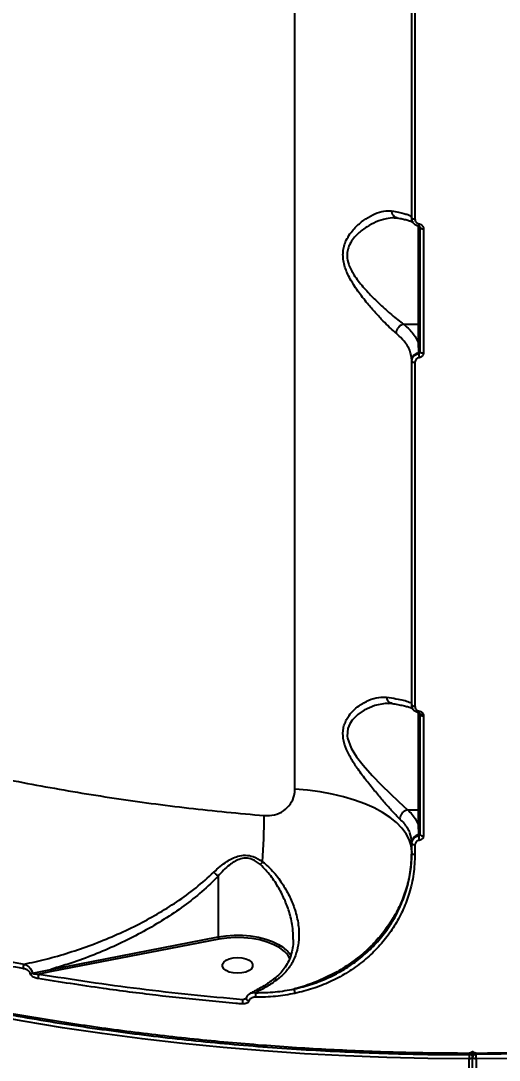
# Model space of a CAD drawing. Header units: millimetres. Extents: x -4153 to 4002, y -5023 to 3197.
# Drawn here: x -1301.2 to -1159.8, y -847.9 to -541.2 of the extents above; entities that cross this region are included whole.
import ezdxf

# ---------------------------------------------------------------- set-up
doc = ezdxf.new("R2010")
doc.units = ezdxf.units.MM
for name, color, linetype in [('DIKOM_ОБЪЕКТ', 7, 'Continuous'), ('DIKOM_РАЗМЕР_ЗОНА', 7, 'Continuous'), ('DIKOM_РАЗМЕР_ОБЪЕКТА', 7, 'Continuous')]:
    doc.layers.add(name, color=color, linetype=linetype)
doc.styles.add('style1', font='arialbd.ttf', dxfattribs={"width": 0.8})
doc.dimstyles.new('1-50', dxfattribs={"dimtxt": 300, "dimasz": 200, "dimexe": 100, "dimexo": 0, "dimgap": 100, "dimtad": 1, "dimtxsty": 'style1', "dimcen": 200, "dimclrd": 7, "dimclre": 7, "dimclrt": 7, "dimadec": 1, "dimazin": 2, "dimtfac": 1, "dimtmove": 0, "dimatfit": 2, "dimfxl": 0, "dimlwd": 25, "dimlwe": 18, "dimarcsym": 0})

# ---------------------------------------------------------------- blocks, each defined once
blk = doc.blocks.new('*D9')
at = {"layer": 'Defpoints', "color": 0, "transparency": 16777216}
for p in [(2370.19, 1747.32), (-2106.31, -2974.61), (1195.51, -2974.61)]:
    blk.add_point(p, dxfattribs=at)
at = {"layer": 'DIKOM_РАЗМЕР_ОБЪЕКТА', "color": 7, "lineweight": 18, "transparency": 16777216}
for p, q in [((2370.19, 1747.32), (-2206.31, 1747.32)), ((1195.51, -2974.61), (-2206.31, -2974.61))]:
    blk.add_line(p, q, dxfattribs=at)
at = {"layer": 'DIKOM_РАЗМЕР_ОБЪЕКТА', "color": 7, "lineweight": 25, "transparency": 16777216}
blk.add_line((-2106.31, 1547.32), (-2106.31, -2774.61), dxfattribs=at)
at = {"layer": 'DIKOM_РАЗМЕР_ОБЪЕКТА', "color": 7, "transparency": 16777216}
for points in [[(-2139.64, 1547.32), (-2072.98, 1547.32), (-2106.31, 1747.32)], [(-2139.64, -2774.61), (-2072.98, -2774.61), (-2106.31, -2974.61)]]:
    blk.add_solid(points, dxfattribs=at)
at = {"layer": 'DIKOM_РАЗМЕР_ОБЪЕКТА', "color": 7, "transparency": 16777216, "insert": (-2359.48, -612.26), "char_height": 300, "attachment_point": 5, "rotation": 90, "style": 'style1'}
blk.add_mtext('{\\fArial|b0|i0|c204|p34;4700}', dxfattribs=at)
blk = doc.blocks.new('*D11')
at = {"layer": 'Defpoints', "color": 0, "transparency": 16777216}
for p in [(2631.36, 3197.31), (-3702.81, -4429.79), (2071.05, -4429.79)]:
    blk.add_point(p, dxfattribs=at)
at = {"layer": 'DIKOM_РАЗМЕР_ЗОНА', "color": 7, "lineweight": 18, "transparency": 16777216}
for p, q in [((2631.36, 3197.31), (-3802.81, 3197.31)), ((2071.05, -4429.79), (-3802.81, -4429.79))]:
    blk.add_line(p, q, dxfattribs=at)
at = {"layer": 'DIKOM_РАЗМЕР_ЗОНА', "color": 7, "lineweight": 25, "transparency": 16777216}
blk.add_line((-3702.81, 2997.31), (-3702.81, -4229.79), dxfattribs=at)
at = {"layer": 'DIKOM_РАЗМЕР_ЗОНА', "color": 7, "transparency": 16777216}
for points in [[(-3736.14, 2997.31), (-3669.48, 2997.31), (-3702.81, 3197.31)], [(-3736.14, -4229.79), (-3669.48, -4229.79), (-3702.81, -4429.79)]]:
    blk.add_solid(points, dxfattribs=at)
at = {"layer": 'DIKOM_РАЗМЕР_ЗОНА', "color": 7, "transparency": 16777216, "insert": (-3955.98, -616.24), "char_height": 300, "attachment_point": 5, "rotation": 90, "style": 'style1'}
blk.add_mtext('{\\fArial|b0|i0|c204|p34;7600}', dxfattribs=at)
blk = doc.blocks.new('*D12')
at = {"layer": 'Defpoints', "color": 0, "transparency": 16777216}
for p in [(-1688.31, 690.56), (2486.69, 690.56), (-1688.31, -3442.2)]:
    blk.add_point(p, dxfattribs=at)
at = {"layer": 'DIKOM_РАЗМЕР_ОБЪЕКТА', "color": 7, "lineweight": 18, "transparency": 16777216}
for p, q in [((-1688.31, 690.56), (-1688.31, -3542.2)), ((2486.69, 690.56), (2486.69, -3542.2))]:
    blk.add_line(p, q, dxfattribs=at)
at = {"layer": 'DIKOM_РАЗМЕР_ОБЪЕКТА', "color": 7, "lineweight": 25, "transparency": 16777216}
blk.add_line((2286.69, -3442.2), (-1488.31, -3442.2), dxfattribs=at)
at = {"layer": 'DIKOM_РАЗМЕР_ОБЪЕКТА', "color": 7, "transparency": 16777216}
for points in [[(-1488.31, -3408.87), (-1488.31, -3475.54), (-1688.31, -3442.2)], [(2286.69, -3408.87), (2286.69, -3475.54), (2486.69, -3442.2)]]:
    blk.add_solid(points, dxfattribs=at)
at = {"layer": 'DIKOM_РАЗМЕР_ОБЪЕКТА', "color": 7, "transparency": 16777216, "insert": (399.19, -3189.03), "char_height": 300, "attachment_point": 5, "style": 'style1'}
blk.add_mtext('{\\fArial|b0|i0|c204|p34;4175}', dxfattribs=at)

msp = doc.modelspace()

# ---------------------------------------------------------------- linework, layer by layer
at = {"layer": 'DIKOM_ОБЪЕКТ', "color": 7, "linetype": 'Continuous'}
for p, q in [((-1220.177, -767.928), (-1220.177, -289.27)), ((-1185.675, -599.413), (-1185.675, -492.909)), ((-1184.716, -493.132), (-1184.716, -599.724)), ((-1190.692, -599.346), (-1190.85, -599.364)), ((-1183.675, -630.754), (-1183.675, -601.729)), ((-1183.592, -601.836), (-1183.591, -601.842)), ((-1183.175, -638.934), (-1183.175, -602.297)), ((-1182.21, -602.611), (-1182.21, -639.277)), ((-1188.08, -630.754), (-1183.675, -630.754)), ((-1183.675, -636.386), (-1183.675, -630.754)), ((-1183.592, -639.414), (-1183.592, -639.166)), ((-1185.675, -641.68), (-1185.675, -641.401)), ((-1185.675, -743.06), (-1185.675, -641.68)), ((-1184.716, -642.026), (-1184.716, -743.49)), ((-1183.675, -774.039), (-1183.675, -745.389)), ((-1183.592, -745.462), (-1183.589, -745.467)), ((-1183.175, -781.312), (-1183.175, -745.902)), ((-1182.21, -746.333), (-1182.21, -781.773)), ((-1186.871, -774.039), (-1183.675, -774.039)), ((-1183.675, -778.61), (-1183.675, -774.039)), ((-1183.592, -781.712), (-1183.592, -781.384)), ((-1185.675, -783.898), (-1185.675, -783.619)), ((-1185.675, -786.73), (-1185.675, -783.898)), ((-1184.716, -784.361), (-1184.716, -787.196)), ((-1242.842, -793.625), (-1242.842, -811.577)), ((-1292.315, -821.144), (-1242.842, -811.577)), ((-1242.666, -812.247), (-1292.139, -821.814)), ((-1220.717, -812.317), (-1220.73, -811.904)), ((-1297.718, -822.234), (-1292.315, -821.144)), ((-1292.139, -821.814), (-1295.799, -822.513)), ((-1235.55, -830), (-1234.613, -829.598)), ((-1170.479, -846.177), (-1168.675, -846.181)), ((-1167.675, -847.038), (-1167.675, -845.323)), ((-1166.675, -846.181), (-1166.491, -846.18)), ((-1168.678, -1262.422), (-1168.678, -847.553)), ((-1167.675, -1261.907), (-1167.675, -847.038)), ((-1166.673, -847.553), (-1166.673, -1262.422))]:
    msp.add_line(p, q, dxfattribs=at)
at = {"layer": 'DIKOM_ОБЪЕКТ', "color": 7, "linetype": 'Continuous', "flags": 128}
for points in [[(-1185.675, -599.413), (-1185.657, -599.472), (-1185.603, -599.529), (-1185.515, -599.582), (-1185.396, -599.628), (-1185.251, -599.667), (-1185.086, -599.697), (-1184.905, -599.716), (-1184.716, -599.724)], [(-1183.175, -602.297), (-1183.157, -602.357), (-1183.102, -602.415), (-1183.014, -602.468), (-1182.894, -602.515), (-1182.749, -602.554), (-1182.582, -602.584), (-1182.4, -602.603), (-1182.21, -602.611)], [(-1183.175, -638.934), (-1183.157, -639), (-1183.102, -639.063), (-1183.014, -639.121), (-1182.894, -639.173), (-1182.749, -639.215), (-1182.582, -639.248), (-1182.4, -639.269), (-1182.21, -639.277)], [(-1185.675, -641.68), (-1185.657, -641.746), (-1185.603, -641.809), (-1185.515, -641.868), (-1185.396, -641.92), (-1185.251, -641.963), (-1185.086, -641.996), (-1184.905, -642.017), (-1184.716, -642.026)], [(-1192.4, -742.686), (-1193.54, -742.674), (-1196.581, -743.313), (-1199.703, -744.678), (-1201.554, -745.924), (-1203.224, -747.572), (-1203.994, -748.728), (-1204.544, -750.094), (-1204.729, -752.28), (-1204.642, -752.921), (-1203.598, -755.825), (-1201.979, -758.422), (-1200.014, -760.922), (-1197.341, -763.905), (-1194.583, -766.755), (-1192.021, -769.29), (-1189.575, -771.628), (-1188.164, -772.924), (-1186.878, -774.039), (-1186.877, -774.04), (-1186.877, -774.04)], [(-1185.675, -743.06), (-1185.657, -743.142), (-1185.603, -743.22), (-1185.515, -743.293), (-1185.396, -743.358), (-1185.251, -743.411), (-1185.086, -743.452), (-1184.905, -743.478), (-1184.716, -743.49)], [(-1183.235, -745.691), (-1183.199, -745.744), (-1183.138, -745.781), (-1183.053, -745.802), (-1182.948, -745.805), (-1182.826, -745.791), (-1182.689, -745.76), (-1182.542, -745.712), (-1182.39, -745.651)], [(-1183.175, -745.902), (-1183.157, -745.984), (-1183.102, -746.063), (-1183.014, -746.137), (-1182.894, -746.202), (-1182.749, -746.256), (-1182.582, -746.296), (-1182.4, -746.323), (-1182.21, -746.333)], [(-1185.675, -786.39), (-1185.857, -784.612), (-1186.403, -782.85), (-1187.306, -781.121), (-1188.56, -779.44), (-1190.152, -777.822), (-1192.068, -776.282), (-1194.29, -774.834), (-1196.798, -773.492), (-1199.57, -772.267), (-1202.58, -771.172), (-1205.8, -770.214), (-1209.202, -769.405), (-1212.754, -768.75), (-1216.423, -768.256), (-1220.177, -767.928)], [(-1183.175, -781.312), (-1183.157, -781.4), (-1183.102, -781.485), (-1183.014, -781.564), (-1182.894, -781.633), (-1182.749, -781.69), (-1182.582, -781.734), (-1182.4, -781.762), (-1182.21, -781.773)], [(-1185.675, -783.898), (-1185.657, -783.986), (-1185.603, -784.071), (-1185.515, -784.149), (-1185.396, -784.219), (-1185.251, -784.277), (-1185.086, -784.321), (-1184.905, -784.349), (-1184.716, -784.361)], [(-1185.675, -786.73), (-1185.657, -786.819), (-1185.603, -786.904), (-1185.515, -786.983), (-1185.396, -787.053), (-1185.251, -787.111), (-1185.086, -787.155), (-1184.905, -787.184), (-1184.716, -787.196)], [(-1242.842, -811.577), (-1240.506, -811.232), (-1238.097, -811.067), (-1235.667, -811.086), (-1233.269, -811.289), (-1230.955, -811.671), (-1228.775, -812.224), (-1226.776, -812.936), (-1225.002, -813.791), (-1223.854, -814.507)], [(-1222.564, -816.574), (-1223.278, -815.859), (-1224.685, -814.803), (-1226.393, -813.872), (-1228.36, -813.089), (-1230.539, -812.472), (-1232.877, -812.036), (-1235.319, -811.792), (-1237.804, -811.746), (-1240.273, -811.899), (-1242.666, -812.247)], [(-1237.134, -822.297), (-1238.402, -822.203), (-1239.567, -821.929), (-1240.535, -821.497), (-1241.228, -820.942), (-1241.589, -820.309), (-1241.589, -819.65), (-1241.228, -819.017), (-1240.535, -818.462), (-1239.567, -818.03), (-1238.402, -817.756), (-1237.134, -817.662), (-1235.866, -817.756), (-1234.701, -818.03), (-1233.733, -818.462), (-1233.041, -819.017), (-1232.68, -819.65), (-1232.68, -820.309), (-1233.041, -820.942), (-1233.733, -821.497), (-1234.701, -821.929), (-1235.866, -822.203), (-1237.134, -822.297)], [(-1221.652, -817.9), (-1222.206, -817.015), (-1222.564, -816.574)], [(-1168.678, -847.553), (-1180.865, -847.447), (-1193.041, -847.159), (-1205.196, -846.689), (-1217.319, -846.037), (-1229.4, -845.205), (-1241.43, -844.192), (-1253.397, -843), (-1265.292, -841.63), (-1277.105, -840.082), (-1288.826, -838.359), (-1300.445, -836.461), (-1311.951, -834.39)], [(-1167.675, -845.323), (-1167.694, -845.424), (-1167.751, -845.52), (-1167.844, -845.609), (-1167.969, -845.687), (-1168.121, -845.751), (-1168.294, -845.799), (-1168.482, -845.828), (-1168.678, -845.837)], [(-1166.673, -845.837), (-1166.868, -845.828), (-1167.056, -845.799), (-1167.229, -845.751), (-1167.381, -845.687), (-1167.506, -845.609), (-1167.599, -845.52), (-1167.656, -845.424), (-1167.675, -845.323)], [(-1167.675, -847.038), (-1167.694, -847.139), (-1167.751, -847.235), (-1167.844, -847.324), (-1167.969, -847.403), (-1168.121, -847.467), (-1168.294, -847.514), (-1168.482, -847.543), (-1168.678, -847.553)], [(-1166.673, -847.553), (-1166.868, -847.543), (-1167.056, -847.514), (-1167.229, -847.467), (-1167.381, -847.403), (-1167.506, -847.324), (-1167.599, -847.235), (-1167.656, -847.139), (-1167.675, -847.038)], [(-1154.485, -847.447), (-1166.673, -847.553)]]:
    msp.add_lwpolyline(points, dxfattribs=at)
at = {"layer": 'DIKOM_ОБЪЕКТ', "color": 7, "linetype": 'Continuous'}
for centre, radius, start, end in [((-1192.18, -599.855), 8.815, 346.97655, 351.43809), ((-1183.653, -630.276), 0.479, 267.37551, 357.04118), ((-1183.653, -635.908), 0.479, 267.36116, 357.05553), ((-1183.332, -641.497), 2.345, 96.36979, 177.66767), ((-1183.644, -638.7), 0.469, 276.35962, 357.6556), ((-1176.492, -639.3), 7.101, 180.92369, 190.9864), ((-1186.24, -744.572), 2.798, 341.34461, 353.03623), ((-1474.77, -773.176), 245.554, 356.22009, 359.39478), ((-1183.653, -773.561), 0.479, 267.37551, 357.04118), ((-1183.653, -778.132), 0.479, 267.36116, 357.05553), ((-1183.331, -783.715), 2.346, 96.37153, 177.66593), ((-1177.427, -781.809), 6.166, 179.09849, 191.78598), ((-1183.644, -780.918), 0.469, 276.35962, 357.6556), ((-1193.873, -817.233), 45.43, 142.16085, 143.51787), ((-1241.532, -811.591), 1.31, 179.39886, 210.04709), ((-1228.502, -821.54), 8.43, 31.54586, 56.53983), ((-1297.58, -820.898), 2.947, 153.80744, 180.22386), ((-1291.005, -821.158), 1.31, 179.38757, 210.02021), ((-1298.416, -820.162), 2.186, 271.13348, 288.60959), ((-1293.128, -823.827), 2.976, 153.8006, 180.45495), ((-1227.228, -828.941), 4.602, 168.50763, 185.21713), ((-1217.412, -827.181), 2.96, 174.91612, 200.79614), ((-1230.272, -831.318), 5.441, 165.97222, 180.38476), ((-1233.643, -829.426), 0.979, 198.94016, 264.03178), ((-1166.372, -846.075), 2.318, 174.12873, 186.15262), ((-787.862, -847.528), 380.815, 179.79722, 180.00368), ((-1168.675, -845.323), 1, 269.92957, 0), ((-1168.547, -847.08), 0.873, 2.7289, 74.86887), ((-1166.675, -845.323), 1, 180, 270.07043), ((-1166.807, -847.078), 0.869, 106.83454, 177.37727), ((-1547.488, -847.528), 380.815, 359.99632, 0.20278), ((-1169.006, -846.075), 2.346, 353.91745, 5.80127)]:
    msp.add_arc(centre, radius, start, end, dxfattribs=at)
for points, knots in [([(-1549.577, -579.476), (-1549.565, -582), (-1549.536, -588.277), (-1548.162, -598.29), (-1545.543, -609.479), (-1541.686, -620.583), (-1536.657, -631.554), (-1530.464, -642.338), (-1523.129, -652.89), (-1514.642, -663.188), (-1505.044, -673.222), (-1494.368, -682.974), (-1482.662, -692.4), (-1469.981, -701.455), (-1456.366, -710.1), (-1441.823, -718.316), (-1426.397, -726.097), (-1410.133, -733.429), (-1393.108, -740.281), (-1375.399, -746.619), (-1356.713, -752.526), (-1337.048, -757.947), (-1316.435, -762.843), (-1295.276, -767.107), (-1273.635, -770.697), (-1251.61, -773.668), (-1236.688, -775.069), (-1229.23, -775.77)], [0, 0, 0, 0, 0.026938, 0.0669716, 0.1071323, 0.1473574, 0.1875822, 0.2277421, 0.2677751, 0.3076759, 0.347703, 0.3877941, 0.4278855, 0.4679118, 0.5078123, 0.5476178, 0.5875488, 0.6275441, 0.6675392, 0.7074702, 0.7472753, 0.789314, 0.8313903, 0.8734287, 0.9156067, 0.9578224, 1, 1, 1, 1]), ([(-1190.295, -633.42), (-1190.423, -633.314), (-1191.053, -632.788), (-1192.293, -631.65), (-1194.203, -629.738), (-1196.372, -627.413), (-1198.911, -624.471), (-1201.624, -621.041), (-1204.037, -617.278), (-1205.442, -614.042), (-1205.947, -611.615), (-1206.031, -609.804), (-1205.782, -608.074), (-1205.203, -606.287), (-1204.255, -604.528), (-1202.678, -602.475), (-1200.531, -600.476), (-1197.855, -598.738), (-1195.178, -597.597), (-1193.075, -597.205), (-1191.952, -597.309), (-1191.614, -597.341)], [0, 0, 0, 0, 0.0134548, 0.0663235, 0.1192331, 0.1832728, 0.2473528, 0.3264802, 0.4053657, 0.467862, 0.499098, 0.5303046, 0.5614418, 0.5926235, 0.6345162, 0.6764896, 0.7480861, 0.819758, 0.8939601, 0.9680661, 1, 1, 1, 1]), ([(-1191.614, -597.341), (-1190.925, -597.455), (-1189.538, -597.685), (-1187.973, -598.047), (-1186.797, -598.418), (-1185.885, -598.847), (-1185.753, -599.159), (-1185.675, -599.342)], [0, 0, 0, 0, 0.18728538, 0.37654742, 0.55700738, 0.73919522, 1, 1, 1, 1]), ([(-1189.935, -599.353), (-1190.023, -599.345), (-1190.351, -599.316), (-1190.85, -598.978), (-1191.339, -598.386), (-1191.537, -597.83), (-1191.599, -597.474), (-1191.609, -597.387), (-1191.614, -597.341)], [0, 0, 0, 0, 0.1005926, 0.3717237, 0.6428077, 0.9139783, 0.9544103, 1, 1, 1, 1]), ([(-1190.85, -599.364), (-1191.64, -599.419), (-1193.336, -599.535), (-1196.085, -600.484), (-1198.914, -601.935), (-1201.196, -603.617), (-1202.891, -605.392), (-1203.901, -606.891), (-1204.534, -608.451), (-1204.858, -610.26), (-1204.659, -611.887), (-1204.001, -613.988), (-1202.653, -616.528), (-1200.082, -619.786), (-1197.242, -622.785), (-1194.541, -625.379), (-1192.252, -627.431), (-1190.216, -629.156), (-1188.899, -630.151), (-1188.222, -630.67), (-1188.087, -630.754), (-1188.087, -630.755)], [0, 0, 0, 0, 0.0701859, 0.1506104, 0.2253894, 0.3017944, 0.3439052, 0.3869443, 0.4167328, 0.4476681, 0.4960705, 0.507979, 0.5704706, 0.6516119, 0.7359173, 0.8038426, 0.8729304, 0.9288817, 0.985837, 0.9999667, 1, 1, 1, 1]), ([(-1190.851, -599.359), (-1190.81, -599.355), (-1190.468, -599.322), (-1190.208, -599.38), (-1189.98, -599.431)], [0, 0, 0, 0, 0.1211168, 1, 1, 1, 1]), ([(-1189.94, -599.391), (-1189.438, -599.483), (-1188.37, -599.68), (-1187.091, -599.984), (-1186.098, -600.278), (-1185.486, -600.51), (-1185.184, -600.669), (-1185.182, -600.672), (-1185.181, -600.673)], [0, 0, 0, 0, 0.1823442, 0.3878514, 0.5897342, 0.7599632, 0.9110569, 1, 1, 1, 1]), ([(-1183.592, -601.836), (-1183.625, -601.83), (-1183.931, -601.774), (-1184.499, -601.552), (-1185.147, -600.996), (-1185.59, -600.252), (-1185.647, -599.692), (-1185.675, -599.413)], [0, 0, 0, 0, 0.0285998, 0.2670645, 0.5101358, 0.755653, 1, 1, 1, 1]), ([(-1184.716, -599.724), (-1184.699, -599.89), (-1184.665, -600.222), (-1184.399, -600.665), (-1184.009, -600.997), (-1183.667, -601.13), (-1183.482, -601.164), (-1183.463, -601.168)], [0, 0, 0, 0, 0.2458224, 0.4917795, 0.7342401, 0.9714878, 1, 1, 1, 1]), ([(-1183.463, -601.168), (-1183.443, -601.171), (-1183.259, -601.204), (-1182.917, -601.337), (-1182.527, -601.669), (-1182.261, -602.112), (-1182.227, -602.445), (-1182.21, -602.611)], [0, 0, 0, 0, 0.0278092, 0.2649705, 0.5077354, 0.7539763, 1, 1, 1, 1]), ([(-1183.593, -601.846), (-1183.562, -601.851), (-1183.48, -601.865), (-1183.362, -601.931), (-1183.254, -602.037), (-1183.183, -602.166), (-1183.185, -602.255), (-1183.186, -602.298)], [0, 0, 0, 0, 0.1139456, 0.3016609, 0.5106289, 0.7625916, 1, 1, 1, 1]), ([(-1188.087, -630.755), (-1188.336, -630.835), (-1188.833, -630.997), (-1189.495, -631.536), (-1189.998, -632.223), (-1190.224, -632.842), (-1190.285, -633.24), (-1190.293, -633.378), (-1190.295, -633.42)], [0, 0, 0, 0, 0.22049207, 0.4409812, 0.66147858, 0.88195533, 0.96357686, 1, 1, 1, 1]), ([(-1188.087, -630.755), (-1188.085, -630.754), (-1188.083, -630.754), (-1188.08, -630.754), (-1188.08, -630.754)], [0, 0, 0, 0, 0.6963516, 1, 1, 1, 1]), ([(-1188.08, -630.754), (-1187.187, -631.549), (-1185.736, -632.844), (-1184.385, -634.751), (-1183.912, -635.839), (-1183.675, -636.386)], [0, 0, 0, 0, 0.4427034, 0.7201744, 1, 1, 1, 1]), ([(-1185.675, -641.401), (-1185.782, -640.451), (-1185.999, -638.522), (-1187.615, -635.955), (-1189.257, -634.276), (-1190.159, -633.532), (-1190.295, -633.42)], [0, 0, 0, 0, 0.3434956, 0.6969392, 0.9545239, 1, 1, 1, 1]), ([(-1183.592, -639.166), (-1183.592, -639.025), (-1183.594, -638.321), (-1183.62, -637.382), (-1183.663, -636.601), (-1183.675, -636.386)], [0, 0, 0, 0, 0.1533149, 0.7665943, 1, 1, 1, 1]), ([(-1185.675, -641.68), (-1185.674, -641.635), (-1185.668, -641.331), (-1185.525, -640.771), (-1185.071, -640.112), (-1184.406, -639.612), (-1183.863, -639.48), (-1183.592, -639.414)], [0, 0, 0, 0, 0.0422847, 0.2819906, 0.5212621, 0.7606309, 1, 1, 1, 1]), ([(-1183.463, -640.653), (-1183.626, -640.692), (-1183.952, -640.77), (-1184.352, -641.072), (-1184.626, -641.473), (-1184.711, -641.813), (-1184.715, -641.998), (-1184.716, -642.026)], [0, 0, 0, 0, 0.2393525, 0.4787034, 0.7178874, 0.9576676, 1, 1, 1, 1]), ([(-1183.592, -639.414), (-1183.538, -639.402), (-1183.429, -639.377), (-1183.295, -639.272), (-1183.205, -639.131), (-1183.177, -639.01), (-1183.175, -638.944), (-1183.175, -638.934)], [0, 0, 0, 0, 0.2368306, 0.4741383, 0.713794, 0.9564964, 1, 1, 1, 1]), ([(-1182.21, -639.277), (-1182.21, -639.305), (-1182.214, -639.491), (-1182.3, -639.832), (-1182.573, -640.233), (-1182.973, -640.536), (-1183.299, -640.614), (-1183.463, -640.653)], [0, 0, 0, 0, 0.0426489, 0.2824521, 0.521605, 0.7607854, 1, 1, 1, 1]), ([(-1577.184, -677.668), (-1576.984, -678.145), (-1575.967, -680.568), (-1573.831, -684.89), (-1570.77, -690.624), (-1567.39, -696.292), (-1563.722, -701.9), (-1559.756, -707.448), (-1555.494, -712.938), (-1550.934, -718.371), (-1546.075, -723.75), (-1540.916, -729.074), (-1535.453, -734.347), (-1529.696, -739.558), (-1523.67, -744.687), (-1517.395, -749.712), (-1510.884, -754.623), (-1504.138, -759.424), (-1497.153, -764.115), (-1489.929, -768.699), (-1482.463, -773.178), (-1474.753, -777.552), (-1466.798, -781.823), (-1458.594, -785.991), (-1450.138, -790.059), (-1441.439, -794.021), (-1432.527, -797.865), (-1423.437, -801.574), (-1414.193, -805.137), (-1404.799, -808.555), (-1395.251, -811.829), (-1385.546, -814.961), (-1375.682, -817.952), (-1365.655, -820.803), (-1355.464, -823.515), (-1345.104, -826.088), (-1334.573, -828.523), (-1323.872, -830.819), (-1313.032, -832.97), (-1302.096, -834.966), (-1291.103, -836.8), (-1280.063, -838.47), (-1268.971, -839.979), (-1257.823, -841.326), (-1246.616, -842.514), (-1235.346, -843.541), (-1224.011, -844.409), (-1212.608, -845.118), (-1201.131, -845.668), (-1189.58, -846.054), (-1178.753, -846.281), (-1171.776, -846.303), (-1168.676, -846.313)], [0, 0, 0, 0, 0.0050089, 0.0254361, 0.045783, 0.0660727, 0.0863284, 0.1065727, 0.1268271, 0.1471078, 0.1674373, 0.1878384, 0.2083332, 0.2289378, 0.2495476, 0.2700462, 0.2904527, 0.3107901, 0.3310812, 0.3513489, 0.3716164, 0.3919015, 0.4122246, 0.4326089, 0.4530771, 0.473652, 0.4942678, 0.5147984, 0.5352285, 0.5555809, 0.5758794, 0.5961468, 0.6164061, 0.6366783, 0.6569812, 0.6773377, 0.6977713, 0.7183047, 0.7389178, 0.7594862, 0.7799395, 0.8003083, 0.8206163, 0.8408862, 0.8611415, 0.8814047, 0.901692, 0.9220266, 0.9424306, 0.9629283, 0.9835286, 1, 1, 1, 1]), ([(-1577.125, -677.366), (-1576.589, -678.674), (-1574.45, -683.895), (-1569.426, -692.869), (-1561.997, -704.354), (-1553.146, -715.701), (-1542.987, -726.878), (-1531.71, -737.637), (-1519.392, -747.952), (-1506.114, -757.804), (-1491.662, -767.356), (-1476.035, -776.559), (-1459.26, -785.373), (-1441.706, -793.604), (-1423.453, -801.236), (-1404.592, -808.27), (-1384.815, -814.819), (-1364.154, -820.84), (-1342.661, -826.297), (-1321.732, -830.868), (-1301.525, -834.648), (-1282.155, -837.734), (-1262.45, -840.346), (-1242.458, -842.468), (-1222.398, -844.08), (-1202.367, -845.176), (-1184.499, -845.739), (-1173.256, -845.809), (-1168.678, -845.837)], [0, 0, 0, 0, 0.0137841, 0.0550017, 0.0961877, 0.1385698, 0.1809865, 0.2233689, 0.2645547, 0.3057723, 0.3469582, 0.3893404, 0.431757, 0.4741392, 0.5153252, 0.5565428, 0.5977286, 0.640111, 0.6825276, 0.7249095, 0.760756, 0.7966441, 0.8325322, 0.8687603, 0.9049887, 0.9402992, 0.9756893, 1, 1, 1, 1]), ([(-1166.673, -845.837), (-1162.094, -845.809), (-1149.76, -845.731), (-1129.692, -845.056), (-1106.569, -843.649), (-1083.41, -841.556), (-1060.297, -838.769), (-1037.313, -835.276), (-1014.963, -831.155), (-993.31, -826.436), (-972.4, -821.159), (-951.889, -815.239), (-931.871, -808.667), (-912.427, -801.453), (-893.986, -793.755), (-876.587, -785.61), (-860.246, -777.066), (-844.697, -767.982), (-830.03, -758.369), (-816.319, -748.247), (-804.011, -737.961), (-793.073, -727.569), (-783.445, -717.126), (-774.819, -706.339), (-767.335, -695.222), (-761.725, -685.489), (-759.129, -679.445), (-758.192, -677.265)], [0, 0, 0, 0, 0.0243023, 0.065474, 0.1066773, 0.1478491, 0.1902168, 0.2326189, 0.2749866, 0.3161585, 0.3573618, 0.3985335, 0.4409013, 0.4833036, 0.5256713, 0.5668428, 0.6080463, 0.649218, 0.6915856, 0.7339879, 0.7763555, 0.8160449, 0.8557626, 0.8954519, 0.9362087, 0.9769961, 1, 1, 1, 1]), ([(-1189.157, -776.777), (-1189.545, -776.395), (-1190.322, -775.632), (-1191.917, -773.909), (-1193.943, -771.628), (-1196.422, -768.708), (-1199.005, -765.542), (-1201.38, -762.378), (-1203.418, -759.303), (-1205.029, -756.248), (-1205.897, -753.498), (-1206.029, -751.276), (-1205.83, -749.642), (-1205.323, -748.122), (-1204.416, -746.454), (-1203.049, -744.806), (-1200.938, -743.05), (-1198.353, -741.619), (-1195.554, -740.769), (-1193.87, -740.822), (-1193.103, -740.847)], [0, 0, 0, 0, 0.04508111, 0.09018233, 0.15888886, 0.22768437, 0.29840387, 0.36911311, 0.42504684, 0.48081856, 0.54081823, 0.57138319, 0.60195402, 0.63446616, 0.66702996, 0.71984535, 0.77277006, 0.85288299, 0.93298649, 1, 1, 1, 1]), ([(-1193.103, -740.847), (-1192.137, -740.982), (-1190.191, -741.254), (-1187.933, -741.728), (-1186.519, -742.186), (-1185.791, -742.617), (-1185.714, -742.863), (-1185.675, -742.986)], [0, 0, 0, 0, 0.21064105, 0.42475272, 0.67621189, 0.8374036, 1, 1, 1, 1]), ([(-1191.481, -742.644), (-1191.574, -742.636), (-1191.899, -742.608), (-1192.39, -742.27), (-1192.846, -741.702), (-1193.041, -741.177), (-1193.094, -740.892), (-1193.103, -740.847)], [0, 0, 0, 0, 0.11619365, 0.40487137, 0.69361717, 0.95078622, 1, 1, 1, 1]), ([(-1192.4, -742.646), (-1192.099, -742.632), (-1191.759, -742.615), (-1191.481, -742.687), (-1191.448, -742.695)], [0, 0, 0, 0, 0.8832139, 1, 1, 1, 1]), ([(-1191.487, -742.685), (-1191.219, -742.725), (-1190.272, -742.869), (-1188.927, -743.129), (-1187.468, -743.457), (-1186.395, -743.763), (-1185.692, -744.015), (-1185.474, -744.122), (-1185.386, -744.165)], [0, 0, 0, 0, 0.0821013, 0.2901292, 0.4974125, 0.7020433, 0.8789664, 1, 1, 1, 1]), ([(-1183.592, -745.462), (-1183.87, -745.387), (-1184.433, -745.235), (-1185.115, -744.667), (-1185.586, -743.917), (-1185.645, -743.345), (-1185.675, -743.06)], [0, 0, 0, 0, 0.242519, 0.4917039, 0.7472658, 1, 1, 1, 1]), ([(-1184.716, -743.49), (-1184.698, -743.658), (-1184.662, -743.994), (-1184.381, -744.437), (-1183.971, -744.776), (-1183.63, -744.867), (-1183.463, -744.912)], [0, 0, 0, 0, 0.2566061, 0.5136445, 0.761207, 1, 1, 1, 1]), ([(-1183.463, -744.912), (-1183.305, -744.953), (-1182.991, -745.036), (-1182.62, -745.31), (-1182.462, -745.543), (-1182.39, -745.651)], [0, 0, 0, 0, 0.350921, 0.7014248, 1, 1, 1, 1]), ([(-1183.59, -745.471), (-1183.567, -745.474), (-1183.499, -745.484), (-1183.395, -745.533), (-1183.295, -745.613), (-1183.222, -745.686), (-1183.222, -745.717), (-1183.222, -745.717)], [0, 0, 0, 0, 0.1198421, 0.3575321, 0.6333282, 0.9995359, 1, 1, 1, 1]), ([(-1183.175, -745.902), (-1183.18, -745.85), (-1183.186, -745.779), (-1183.224, -745.711), (-1183.235, -745.691)], [0, 0, 0, 0, 0.72049197, 1, 1, 1, 1]), ([(-1182.39, -745.651), (-1182.358, -745.713), (-1182.247, -745.928), (-1182.225, -746.165), (-1182.21, -746.333)], [0, 0, 0, 0, 0.2879967, 1, 1, 1, 1]), ([(-839.447, -764.351), (-841.337, -765.612), (-848.037, -770.079), (-860.603, -777.306), (-877.055, -785.992), (-894.467, -794.146), (-912.746, -801.778), (-931.864, -808.876), (-951.751, -815.425), (-972.312, -821.396), (-993.454, -826.759), (-1013.749, -831.193), (-1033.043, -834.814), (-1051.224, -837.754), (-1069.645, -840.267), (-1088.479, -842.37), (-1107.705, -844.04), (-1127.289, -845.248), (-1146.962, -846.017), (-1160.107, -846.126), (-1166.675, -846.18)], [0, 0, 0, 0, 0.0246416, 0.0873684, 0.1499955, 0.2124251, 0.2748548, 0.3374811, 0.4002081, 0.4629345, 0.5255612, 0.5879908, 0.6385772, 0.6892155, 0.7398537, 0.7904401, 0.842801, 0.8952202, 0.9476388, 1, 1, 1, 1]), ([(-1229.23, -775.77), (-1228.208, -775.76), (-1226.15, -775.739), (-1223.42, -774.454), (-1221.389, -772.425), (-1220.329, -770.115), (-1220.221, -768.553), (-1220.177, -767.928)], [0, 0, 0, 0, 0.2099182, 0.4229014, 0.6382662, 0.8553572, 1, 1, 1, 1]), ([(-1186.877, -774.04), (-1187.134, -774.114), (-1187.647, -774.261), (-1188.33, -774.782), (-1188.849, -775.455), (-1189.099, -776.113), (-1189.158, -776.556), (-1189.157, -776.736), (-1189.157, -776.777)], [0, 0, 0, 0, 0.212368, 0.4247091, 0.637034, 0.8493825, 0.9655127, 1, 1, 1, 1]), ([(-1186.877, -774.04), (-1186.876, -774.039), (-1186.874, -774.039), (-1186.872, -774.039), (-1186.871, -774.039)], [0, 0, 0, 0, 0.8038747, 1, 1, 1, 1]), ([(-1186.871, -774.039), (-1186.422, -774.494), (-1185.472, -775.455), (-1184.381, -776.984), (-1183.911, -778.067), (-1183.675, -778.61)], [0, 0, 0, 0, 0.3093536, 0.6532109, 1, 1, 1, 1]), ([(-1185.675, -783.619), (-1185.784, -782.69), (-1186.006, -780.804), (-1187.435, -778.513), (-1188.734, -777.203), (-1189.157, -776.777)], [0, 0, 0, 0, 0.3958782, 0.8032207, 1, 1, 1, 1]), ([(-1183.592, -781.384), (-1183.592, -781.243), (-1183.594, -780.54), (-1183.62, -779.602), (-1183.663, -778.823), (-1183.675, -778.61)], [0, 0, 0, 0, 0.1536616, 0.7682954, 1, 1, 1, 1]), ([(-1185.675, -783.898), (-1185.674, -783.859), (-1185.669, -783.569), (-1185.531, -783.031), (-1185.077, -782.39), (-1184.41, -781.903), (-1183.865, -781.776), (-1183.592, -781.712)], [0, 0, 0, 0, 0.0372392, 0.2780904, 0.5188666, 0.7594051, 1, 1, 1, 1]), ([(-1183.592, -781.712), (-1183.537, -781.702), (-1183.428, -781.682), (-1183.295, -781.594), (-1183.204, -781.476), (-1183.176, -781.374), (-1183.175, -781.32), (-1183.175, -781.312)], [0, 0, 0, 0, 0.2404195, 0.4811869, 0.7223344, 0.9628287, 1, 1, 1, 1]), ([(-1182.21, -781.773), (-1182.21, -781.796), (-1182.214, -781.969), (-1182.296, -782.29), (-1182.569, -782.67), (-1182.97, -782.957), (-1183.298, -783.031), (-1183.463, -783.068)], [0, 0, 0, 0, 0.0372109, 0.2778946, 0.5185709, 0.7592448, 1, 1, 1, 1]), ([(-1183.463, -783.068), (-1183.627, -783.105), (-1183.955, -783.179), (-1184.356, -783.466), (-1184.629, -783.846), (-1184.712, -784.165), (-1184.715, -784.338), (-1184.716, -784.361)], [0, 0, 0, 0, 0.2407312, 0.4813854, 0.7221443, 0.9627968, 1, 1, 1, 1]), ([(-1244.143, -792.448), (-1242.914, -791.338), (-1241.225, -789.814), (-1238.742, -788.391), (-1236.906, -787.658), (-1234.782, -787.339), (-1232.191, -787.789), (-1230.644, -788.787), (-1229.75, -789.364)], [0, 0, 0, 0, 0.3030762, 0.416431, 0.5295171, 0.668759, 0.8085426, 1, 1, 1, 1]), ([(-1185.675, -786.39), (-1185.734, -787.973), (-1185.852, -791.139), (-1186.794, -795.837), (-1188.306, -800.432), (-1190.419, -804.86), (-1193.093, -809.068), (-1196.324, -812.987), (-1200.058, -816.575), (-1204.247, -819.782), (-1208.856, -822.551), (-1213.816, -824.851), (-1217.72, -826.207), (-1219.936, -826.804), (-1220.36, -826.919)], [0, 0, 0, 0, 0.0874421, 0.174886, 0.2633133, 0.3520198, 0.4404464, 0.5297506, 0.6193402, 0.7086428, 0.7985514, 0.8887519, 0.9786629, 1, 1, 1, 1]), ([(-1220.36, -826.919), (-1218.622, -826.49), (-1215.138, -825.633), (-1210.206, -823.659), (-1205.563, -821.216), (-1201.301, -818.267), (-1197.458, -814.886), (-1194.085, -811.116), (-1191.244, -806.999), (-1188.946, -802.605), (-1187.141, -797.738), (-1185.918, -792.429), (-1185.756, -788.63), (-1185.675, -786.73)], [0, 0, 0, 0, 0.0883693, 0.177023, 0.2653931, 0.3537649, 0.4424235, 0.5308001, 0.6189456, 0.7073721, 0.7955188, 0.8977595, 1, 1, 1, 1]), ([(-1184.716, -787.196), (-1184.798, -789.134), (-1184.964, -793.011), (-1186.215, -798.428), (-1188.06, -803.394), (-1190.41, -807.879), (-1193.315, -812.081), (-1196.764, -815.931), (-1200.693, -819.384), (-1205.051, -822.397), (-1209.797, -824.894), (-1214.84, -826.914), (-1218.401, -827.793), (-1220.179, -828.232)], [0, 0, 0, 0, 0.1021838, 0.2043676, 0.2924918, 0.3808935, 0.4690136, 0.5574024, 0.646077, 0.7344679, 0.8228841, 0.9115797, 1, 1, 1, 1]), ([(-1230.4, -790.221), (-1231.16, -789.64), (-1232.455, -788.648), (-1234.75, -788.197), (-1236.608, -788.58), (-1238.188, -789.367), (-1240.339, -790.907), (-1241.855, -792.421), (-1242.844, -793.616), (-1242.845, -793.617)], [0, 0, 0, 0, 0.1886185, 0.3216793, 0.4555525, 0.5691422, 0.6831349, 0.9996943, 1, 1, 1, 1]), ([(-1220.73, -811.904), (-1220.728, -810.959), (-1220.725, -808.522), (-1221.615, -804.784), (-1223.038, -800.808), (-1224.907, -797.106), (-1227.242, -793.421), (-1229.338, -791.298), (-1230.4, -790.221)], [0, 0, 0, 0, 0.1225332, 0.3161738, 0.4778759, 0.6426209, 0.8188892, 1, 1, 1, 1]), ([(-1229.75, -789.364), (-1228.594, -790.385), (-1226.278, -792.43), (-1223.691, -796.079), (-1221.617, -799.771), (-1220.034, -803.713), (-1219.04, -807.955), (-1218.88, -812.013), (-1219.466, -815.54), (-1220.56, -818.534), (-1222.272, -821.251), (-1224.036, -823.101), (-1225.216, -823.994), (-1225.506, -824.213)], [0, 0, 0, 0, 0.1071383, 0.2145773, 0.3113458, 0.4080916, 0.5217536, 0.6352949, 0.7192618, 0.8031755, 0.8878189, 0.9724044, 1, 1, 1, 1]), ([(-1300.224, -819.598), (-1298.056, -819.128), (-1293.612, -818.167), (-1286.931, -816.241), (-1280.169, -813.927), (-1273.463, -811.221), (-1267.004, -808.191), (-1260.852, -804.876), (-1254.999, -801.227), (-1249.311, -797.173), (-1245.865, -794.022), (-1244.143, -792.448)], [0, 0, 0, 0, 0.1079554, 0.2212627, 0.3345722, 0.4497819, 0.5649859, 0.6720711, 0.7791311, 0.8896215, 1, 1, 1, 1]), ([(-1242.842, -793.625), (-1243.014, -793.803), (-1244.747, -795.597), (-1248.274, -798.822), (-1253.727, -803.032), (-1259.533, -806.895), (-1265.687, -810.451), (-1272.068, -813.668), (-1278.684, -816.546), (-1285.437, -819.09), (-1290.022, -820.459), (-1292.315, -821.144)], [0, 0, 0, 0, 0.0129732, 0.1306081, 0.2483364, 0.3704456, 0.4925894, 0.6182937, 0.7440052, 0.872, 1, 1, 1, 1]), ([(-1244.143, -792.448), (-1244.113, -792.478), (-1243.897, -792.691), (-1243.439, -793.123), (-1243.053, -793.444), (-1242.845, -793.617)], [0, 0, 0, 0, 0.0700058, 0.497808, 1, 1, 1, 1]), ([(-1242.845, -793.617), (-1242.844, -793.618), (-1242.842, -793.619), (-1242.842, -793.622), (-1242.842, -793.624), (-1242.842, -793.625)], [0, 0, 0, 0, 0.3454531, 0.8162086, 1, 1, 1, 1]), ([(-1300.527, -820.91), (-1306.123, -819.91), (-1317.315, -817.909), (-1333.806, -814.434), (-1350.079, -810.643), (-1360.666, -807.807), (-1365.96, -806.389)], [0, 0, 0, 0, 0.2490979, 0.4981963, 0.7490995, 1, 1, 1, 1]), ([(-1365.509, -805.11), (-1360.266, -806.515), (-1349.779, -809.324), (-1333.585, -813.102), (-1317.095, -816.582), (-1305.848, -818.592), (-1300.224, -819.598)], [0, 0, 0, 0, 0.249098, 0.4981957, 0.7490981, 1, 1, 1, 1]), ([(-1220.659, -812.303), (-1220.689, -812.988), (-1220.75, -814.444), (-1221.206, -816.555), (-1221.944, -818.602), (-1222.96, -820.455), (-1224.246, -822.098), (-1225.426, -823.293), (-1226.254, -823.863), (-1226.49, -824.025)], [0, 0, 0, 0, 0.1487246, 0.3160154, 0.4789083, 0.6371437, 0.7901155, 0.9401408, 1, 1, 1, 1]), ([(-1298.373, -822.347), (-1298.413, -822.229), (-1298.494, -821.994), (-1298.827, -821.626), (-1299.416, -821.225), (-1300.038, -821.003), (-1300.448, -820.925), (-1300.527, -820.91)], [0, 0, 0, 0, 0.1455933, 0.2899991, 0.5321388, 0.9098143, 1, 1, 1, 1]), ([(-1300.224, -819.598), (-1300.133, -819.632), (-1299.656, -819.81), (-1298.916, -820.275), (-1298.244, -821.009), (-1297.863, -821.652), (-1297.768, -822.035), (-1297.718, -822.234)], [0, 0, 0, 0, 0.0825594, 0.4350667, 0.6772473, 0.8330107, 1, 1, 1, 1]), ([(-1296.104, -823.85), (-1296.192, -823.834), (-1296.627, -823.753), (-1297.286, -823.516), (-1297.901, -823.094), (-1298.246, -822.711), (-1298.33, -822.469), (-1298.373, -822.347)], [0, 0, 0, 0, 0.0951141, 0.4719385, 0.7157481, 0.8572166, 1, 1, 1, 1]), ([(-1297.718, -822.234), (-1297.701, -822.255), (-1297.667, -822.298), (-1297.549, -822.362), (-1297.292, -822.445), (-1296.765, -822.518), (-1296.235, -822.531), (-1295.873, -822.516), (-1295.799, -822.513)], [0, 0, 0, 0, 0.0461062, 0.0901406, 0.2101686, 0.4599259, 0.8892667, 1, 1, 1, 1]), ([(-1235.712, -831.355), (-1236.37, -831.299), (-1239.659, -831.018), (-1248.195, -830.23), (-1261.258, -828.823), (-1278.153, -826.682), (-1289.681, -824.863), (-1296.104, -823.85)], [0, 0, 0, 0, 0.0321641, 0.1608348, 0.4183956, 0.675958, 1, 1, 1, 1]), ([(-1295.799, -822.513), (-1290.874, -823.298), (-1281.024, -824.869), (-1266.018, -826.865), (-1250.869, -828.618), (-1240.657, -829.539), (-1235.55, -830)], [0, 0, 0, 0, 0.24931683, 0.49862785, 0.74931475, 1, 1, 1, 1]), ([(-1226.461, -824.049), (-1226.485, -824.067), (-1227.413, -824.786), (-1229.304, -825.985), (-1231.567, -827.354), (-1232.904, -827.987), (-1233.302, -828.175)], [0, 0, 0, 0, 0.0107212, 0.4189253, 0.8271119, 1, 1, 1, 1]), ([(-1225.506, -824.213), (-1226.528, -824.92), (-1228.58, -826.339), (-1230.682, -827.461), (-1231.737, -828.025)], [0, 0, 0, 0, 0.4978743, 1, 1, 1, 1]), ([(-1225.506, -824.213), (-1225.535, -824.196), (-1225.646, -824.129), (-1225.92, -824.001), (-1226.248, -823.926), (-1226.392, -824.04), (-1226.449, -824.085)], [0, 0, 0, 0, 0.0693313, 0.2758984, 0.712394, 1, 1, 1, 1]), ([(-1233.274, -828.24), (-1233.085, -828.151), (-1232.633, -827.938), (-1232.067, -827.993), (-1231.737, -828.025)], [0, 0, 0, 0, 0.4158782, 1, 1, 1, 1]), ([(-1231.737, -828.025), (-1229.825, -828), (-1225.974, -827.949), (-1222.241, -827.264), (-1220.36, -826.919)], [0, 0, 0, 0, 0.4964776, 1, 1, 1, 1]), ([(-1233.745, -830.4), (-1233.754, -830.434), (-1233.796, -830.587), (-1233.968, -830.856), (-1234.372, -831.157), (-1234.979, -831.364), (-1235.462, -831.358), (-1235.712, -831.355)], [0, 0, 0, 0, 0.0490769, 0.2179211, 0.4266734, 0.7022369, 1, 1, 1, 1]), ([(-1235.55, -830), (-1235.382, -829.967), (-1235.107, -829.913), (-1234.842, -829.803), (-1234.738, -829.76)], [0, 0, 0, 0, 0.609668, 1, 1, 1, 1]), ([(-1234.554, -829.654), (-1234.553, -829.652), (-1234.548, -829.638), (-1234.573, -829.677), (-1234.642, -829.726), (-1234.711, -829.752), (-1234.737, -829.762)], [0, 0, 0, 0, 0.0715069, 0.4239301, 0.7838185, 1, 1, 1, 1]), ([(-1233.293, -828.239), (-1233.439, -828.305), (-1233.82, -828.476), (-1234.257, -828.961), (-1234.541, -829.414), (-1234.555, -829.667), (-1234.556, -829.681)], [0, 0, 0, 0, 0.2380485, 0.6202644, 0.979406, 1, 1, 1, 1]), ([(-1231.81, -829.36), (-1232.059, -829.373), (-1232.552, -829.399), (-1233.152, -829.643), (-1233.582, -829.984), (-1233.692, -830.265), (-1233.745, -830.4)], [0, 0, 0, 0, 0.2974092, 0.5890428, 0.80284, 1, 1, 1, 1]), ([(-1220.179, -828.232), (-1222.074, -828.58), (-1225.891, -829.28), (-1229.828, -829.333), (-1231.81, -829.36)], [0, 0, 0, 0, 0.4964816, 1, 1, 1, 1])]:
    msp.add_open_spline(points, degree=3, knots=knots, dxfattribs=at)

# ---------------------------------------------------------------- dimensions: what is measured, and where the dimension line sits
at = {"layer": 'DIKOM_РАЗМЕР_ЗОНА'}
dim = msp.add_linear_dim(base=(-3702.81, -4429.789), p1=(2631.356, 3197.305), p2=(2071.052, -4429.789), angle=90, text='{\\fArial|b0|i0|c204|p34;7600}', dimstyle='1-50', dxfattribs=at)
dim.commit()
dim.dimension.update_dxf_attribs({"geometry": '*D11', "text_midpoint": (-3702.81, -616.242), "dimtype": 160})
at = {"layer": 'DIKOM_РАЗМЕР_ОБЪЕКТА'}
dim = msp.add_linear_dim(base=(-2106.31, -2974.611), p1=(2370.191, 1747.316), p2=(1195.51, -2974.611), angle=90, text='{\\fArial|b0|i0|c204|p34;4700}', dimstyle='1-50', dxfattribs=at)
dim.commit()
dim.dimension.update_dxf_attribs({"geometry": '*D9', "text_midpoint": (-2106.31, -612.262), "dimtype": 160})
dim = msp.add_linear_dim(base=(-1688.31, -3442.202), p1=(2486.69, 690.555), p2=(-1688.31, 690.555), text='{\\fArial|b0|i0|c204|p34;<>}', dimstyle='1-50', dxfattribs=at)
dim.commit()
dim.dimension.update_dxf_attribs({"geometry": '*D12', "text_midpoint": (399.19, -3442.202), "dimtype": 160})

doc.saveas('drawing.dxf')
